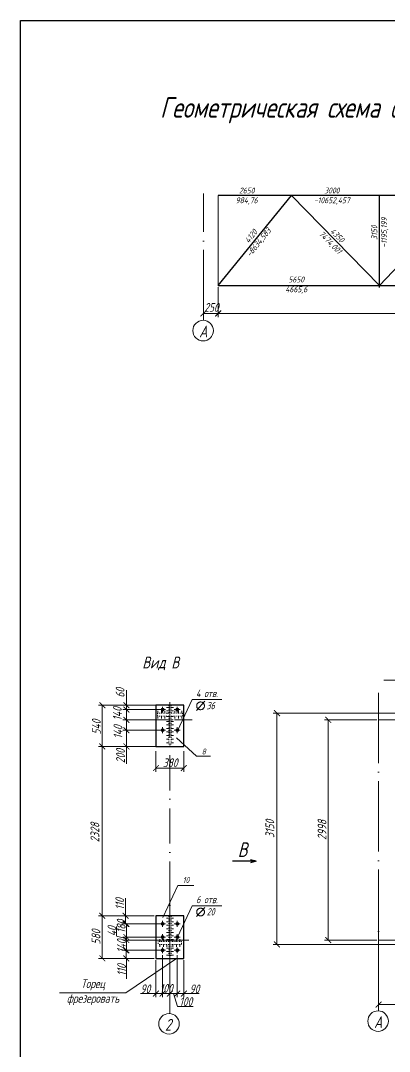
# Model space of a CAD drawing. Header units: millimetres. Extents: x 1665 to 4316, y 443 to 1647.
# Drawn here: x 2526 to 2651.8, y 697 to 1048 of the extents above; entities that cross this region are included whole.
import ezdxf

# ---------------------------------------------------------------- set-up
doc = ezdxf.new("R2010")
doc.units = ezdxf.units.MM
for name, pattern in [('ACAD_ISO03W100', [30, 12, -18]), ('ACAD_ISO04W100', [30, 24, -3, 0, -3]), ('ACAD_ISO10W100', [18, 12, -3, 0, -3])]:
    doc.linetypes.add(name, pattern=pattern)
doc.layers.get('0').update_dxf_attribs({"lineweight": 18})
doc.styles.get("Standard").update_dxf_attribs({"font": 'romans.shx', "width": 0.75, "oblique": 15, "height": 1.5})

# ---------------------------------------------------------------- blocks, each defined once
blk = doc.blocks.new('_ArchTick')
at = {"color": 0, "linetype": 'ByBlock', "const_width": 0.15}
blk.add_lwpolyline([(-0.5, -0.5), (0.5, 0.5)], dxfattribs=at)

msp = doc.modelspace()

# ---------------------------------------------------------------- hatches: boundary and pattern name
h = msp.add_hatch(color=256)
h.dxf.hatch_style = 1
h.paths.add_polyline_path([(2574.435, 813.832), (2574.435, 813.332), (2574.935, 813.332, 0.4142136)])
h.paths.add_polyline_path([(2574.935, 813.332), (2574.435, 813.332), (2574.435, 812.832, 0.4142136)])
h.paths.add_polyline_path([(2574.435, 813.832, 0.4142136), (2573.935, 813.332, 0.4142136), (2574.435, 812.832), (2574.435, 813.332)])
h = msp.add_hatch(color=256)
h.dxf.hatch_style = 1
h.paths.add_polyline_path([(2574.435, 813.832), (2574.435, 813.332), (2574.935, 813.332, 0.4142136)])
h.paths.add_polyline_path([(2574.935, 813.332), (2574.435, 813.332), (2574.435, 812.832, 0.4142136)])
h.paths.add_polyline_path([(2574.435, 813.832, 0.4142136), (2573.935, 813.332, 0.4142136), (2574.435, 812.832), (2574.435, 813.332)])
h = msp.add_hatch(color=256)
h.dxf.hatch_style = 1
h.paths.add_polyline_path([(2579.435, 813.832), (2579.435, 813.332), (2579.935, 813.332, 0.4142136)])
h.paths.add_polyline_path([(2579.935, 813.332), (2579.435, 813.332), (2579.435, 812.832, 0.4142136)])
h.paths.add_polyline_path([(2579.435, 813.832, 0.4142136), (2578.935, 813.332, 0.4142136), (2579.435, 812.832), (2579.435, 813.332)])
h = msp.add_hatch(color=256)
h.dxf.hatch_style = 1
h.paths.add_polyline_path([(2579.435, 813.832), (2579.435, 813.332), (2579.935, 813.332, 0.4142136)])
h.paths.add_polyline_path([(2579.935, 813.332), (2579.435, 813.332), (2579.435, 812.832, 0.4142136)])
h.paths.add_polyline_path([(2579.435, 813.832, 0.4142136), (2578.935, 813.332, 0.4142136), (2579.435, 812.832), (2579.435, 813.332)])
h = msp.add_hatch(color=256)
h.dxf.hatch_style = 1
h.paths.add_polyline_path([(2574.435, 806.832), (2574.435, 806.332), (2574.935, 806.332, 0.4142136)])
h.paths.add_polyline_path([(2574.935, 806.332), (2574.435, 806.332), (2574.435, 805.832, 0.4142136)])
h.paths.add_polyline_path([(2574.435, 806.832, 0.4142136), (2573.935, 806.332, 0.4142136), (2574.435, 805.832), (2574.435, 806.332)])
h = msp.add_hatch(color=256)
h.dxf.hatch_style = 1
h.paths.add_polyline_path([(2574.435, 806.832), (2574.435, 806.332), (2574.935, 806.332, 0.4142136)])
h.paths.add_polyline_path([(2574.935, 806.332), (2574.435, 806.332), (2574.435, 805.832, 0.4142136)])
h.paths.add_polyline_path([(2574.435, 806.832, 0.4142136), (2573.935, 806.332, 0.4142136), (2574.435, 805.832), (2574.435, 806.332)])
h = msp.add_hatch(color=256)
h.dxf.hatch_style = 1
h.paths.add_polyline_path([(2579.435, 806.832), (2579.435, 806.332), (2579.935, 806.332, 0.4142136)])
h.paths.add_polyline_path([(2579.935, 806.332), (2579.435, 806.332), (2579.435, 805.832, 0.4142136)])
h.paths.add_polyline_path([(2579.435, 806.832, 0.4142136), (2578.935, 806.332, 0.4142136), (2579.435, 805.832), (2579.435, 806.332)])
h = msp.add_hatch(color=256)
h.dxf.hatch_style = 1
h.paths.add_polyline_path([(2579.435, 806.832), (2579.435, 806.332), (2579.935, 806.332, 0.4142136)])
h.paths.add_polyline_path([(2579.935, 806.332), (2579.435, 806.332), (2579.435, 805.832, 0.4142136)])
h.paths.add_polyline_path([(2579.435, 806.832, 0.4142136), (2578.935, 806.332, 0.4142136), (2579.435, 805.832), (2579.435, 806.332)])
h = msp.add_hatch(color=256)
h.dxf.hatch_style = 1
h.paths.add_polyline_path([(2574.435, 740.882), (2574.435, 740.382), (2574.935, 740.382, 0.4142136)])
h.paths.add_polyline_path([(2574.935, 740.382), (2574.435, 740.382), (2574.435, 739.882, 0.4142136)])
h.paths.add_polyline_path([(2574.435, 740.882, 0.4142136), (2573.935, 740.382, 0.4142136), (2574.435, 739.882), (2574.435, 740.382)])
h = msp.add_hatch(color=256)
h.dxf.hatch_style = 1
h.paths.add_polyline_path([(2579.935, 740.382, 1), (2578.935, 740.382, 1)])
h = msp.add_hatch(color=256)
h.dxf.hatch_style = 1
h.paths.add_polyline_path([(2574.935, 735.882, 1), (2573.935, 735.882, 1)])
h = msp.add_hatch(color=256)
h.dxf.hatch_style = 1
h.paths.add_polyline_path([(2579.935, 735.882, 1), (2578.935, 735.882, 1)])
h = msp.add_hatch(color=256)
h.dxf.hatch_style = 1
h.paths.add_polyline_path([(2574.935, 731.382, 1), (2573.935, 731.382, 1)])
h = msp.add_hatch(color=256)
h.dxf.hatch_style = 1
h.paths.add_polyline_path([(2579.935, 731.382, 1), (2578.935, 731.382, 1)])
h = msp.add_hatch(color=256)
h.dxf.hatch_style = 1
h.paths.add_polyline_path([(2579.435, 731.882), (2579.435, 731.382), (2579.935, 731.382, 0.4142136)])
h.paths.add_polyline_path([(2579.935, 731.382), (2579.435, 731.382), (2579.435, 730.882, 0.4142136)])
h.paths.add_polyline_path([(2579.435, 731.882, 0.4142136), (2578.935, 731.382, 0.4142136), (2579.435, 730.882), (2579.435, 731.382)])

# ---------------------------------------------------------------- linework, layer by layer
at = {"lineweight": 30}
for p, q in [((2526.02, 1047.955), (3342.02, 1047.955)), ((2526.02, 463.955), (2526.02, 1047.955)), ((2768.412, 988.372), (2593.412, 988.372)), ((2593.412, 957.772), (2618.412, 988.365)), ((2618.412, 988.365), (2648.412, 957.772)), ((2648.412, 957.772), (2677.491, 988.372)), ((2648.412, 957.032), (2648.412, 988.304)), ((2593.412, 957.772), (2768.412, 957.772)), ((2581.685, 814.832), (2572.185, 814.832)), ((2572.185, 814.832), (2572.185, 800.806)), ((2581.685, 800.806), (2581.685, 814.832)), ((2572.185, 800.806), (2581.685, 800.806)), ((2606.327, 761.68), (2598.327, 761.68)), ((2606.327, 761.68), (2604.395, 762.198)), ((2606.327, 761.68), (2604.395, 761.162)), ((2581.685, 743.132), (2572.185, 743.132)), ((2572.185, 743.132), (2572.185, 728.632)), ((2581.685, 728.632), (2581.685, 743.132)), ((2572.185, 728.632), (2581.685, 728.632))]:
    msp.add_line(p, q, dxfattribs=at)
at = {"linetype": 'ACAD_ISO04W100'}
for p, q in [((2588.412, 945.898), (2588.412, 989.132)), ((2648.081, 734.882), (2648.081, 819.095)), ((2586.039, 813.06), (2588.851, 816.174)), ((2648.081, 809.832), (3098.081, 809.832)), ((2576.935, 709.835), (2576.935, 756.583)), ((2648.081, 710.759), (2648.081, 753.994)), ((2586.039, 742.84), (2588.851, 745.954)), ((2648.081, 734.882), (3098.081, 734.882))]:
    msp.add_line(p, q, dxfattribs=at)
at = {"lineweight": 15}
for q in [(2593.412, 988.372), (2768.412, 957.772)]:
    msp.add_line((2593.412, 957.772), q, dxfattribs=at)
for p, q in [((2593.412, 988.372), (2768.412, 988.372)), ((2654.424, 823.361), (2649.849, 823.361)), ((2574.435, 812.332), (2574.435, 814.332)), ((2579.435, 812.332), (2579.435, 814.332)), ((2584.499, 816.796), (2579.561, 806.062)), ((2594.634, 816.796), (2584.499, 816.796)), ((2572.854, 812.125), (2572.854, 812.925)), ((2572.854, 810.325), (2572.854, 811.125)), ((2573.435, 813.332), (2575.435, 813.332)), ((2574.087, 812.125), (2574.087, 812.925)), ((2574.087, 810.325), (2574.087, 811.125)), ((2575.216, 812.125), (2575.216, 812.925)), ((2575.216, 810.325), (2575.216, 811.125)), ((2576.535, 814.092), (2575.735, 814.092)), ((2576.535, 812.869), (2575.735, 812.869)), ((2576.535, 812.125), (2575.735, 812.125)), ((2576.535, 810.976), (2575.735, 810.976)), ((2578.135, 814.092), (2577.335, 814.092)), ((2578.135, 812.869), (2577.335, 812.869)), ((2578.135, 810.976), (2577.335, 810.976)), ((2578.435, 813.332), (2580.435, 813.332)), ((2578.635, 812.125), (2578.635, 812.925)), ((2578.635, 810.325), (2578.635, 811.125)), ((2579.867, 812.125), (2579.867, 812.925)), ((2579.867, 810.325), (2579.867, 811.125)), ((2580.997, 812.125), (2580.997, 812.925)), ((2580.997, 810.325), (2580.997, 811.125)), ((2574.435, 805.332), (2574.435, 807.332)), ((2576.535, 809.295), (2575.735, 809.295)), ((2576.535, 808.099), (2575.735, 808.099)), ((2578.135, 809.295), (2577.335, 809.295)), ((2578.135, 808.099), (2577.335, 808.099)), ((2579.435, 805.332), (2579.435, 807.332)), ((2573.435, 806.332), (2575.435, 806.332)), ((2576.535, 806.906), (2575.735, 806.906)), ((2576.535, 805.731), (2575.735, 805.731)), ((2576.535, 804.478), (2575.735, 804.478)), ((2578.135, 806.906), (2577.335, 806.906)), ((2578.135, 805.731), (2577.335, 805.731)), ((2578.135, 804.478), (2577.335, 804.478)), ((2578.435, 806.332), (2580.435, 806.332)), ((2562.103, 800.806), (2562.103, 794.833)), ((2576.535, 803.295), (2575.735, 803.295)), ((2576.535, 802.071), (2575.735, 802.071)), ((2576.535, 801.572), (2577.335, 801.572)), ((2578.135, 803.295), (2577.335, 803.295)), ((2578.135, 802.071), (2577.335, 802.071)), ((2579.23, 803.708), (2586.055, 797.442)), ((2586.055, 797.442), (2590.821, 797.442)), ((2574.505, 742.499), (2579.623, 753.439)), ((2579.623, 753.439), (2585.087, 753.439)), ((2584.499, 746.577), (2579.561, 735.843)), ((2594.634, 746.577), (2584.499, 746.577)), ((2574.435, 739.382), (2574.435, 741.382)), ((2576.535, 742.31), (2575.735, 742.31)), ((2576.535, 741.104), (2575.735, 741.104)), ((2578.135, 742.31), (2577.335, 742.31)), ((2578.135, 741.104), (2577.335, 741.104)), ((2579.435, 739.382), (2579.435, 741.382)), ((2573.435, 740.382), (2575.435, 740.382)), ((2576.535, 739.89), (2575.735, 739.89)), ((2576.535, 738.681), (2575.735, 738.681)), ((2576.535, 737.483), (2575.735, 737.483)), ((2578.135, 739.89), (2577.335, 739.89)), ((2578.135, 738.681), (2577.335, 738.681)), ((2578.135, 737.483), (2577.335, 737.483)), ((2578.435, 740.382), (2580.435, 740.382)), ((2581.685, 735.882), (2581.685, 740.132)), ((2583.386, 734.882), (2570.967, 734.882)), ((2573.435, 735.882), (2575.435, 735.882)), ((2573.514, 734.375), (2573.514, 735.175)), ((2574.435, 734.882), (2574.435, 736.882)), ((2574.746, 734.375), (2574.746, 735.175)), ((2576.535, 736.309), (2575.735, 736.309)), ((2576.535, 735.108), (2575.735, 735.108)), ((2575.876, 734.375), (2575.876, 735.175)), ((2578.135, 736.309), (2577.335, 736.309)), ((2578.135, 735.108), (2577.335, 735.108)), ((2577.952, 734.375), (2577.952, 735.175)), ((2578.435, 735.882), (2580.435, 735.882)), ((2579.184, 734.375), (2579.184, 735.175)), ((2579.435, 734.882), (2579.435, 736.882)), ((2580.314, 734.375), (2580.314, 735.175)), ((2573.435, 731.382), (2575.435, 731.382)), ((2573.514, 732.575), (2573.514, 733.375)), ((2574.435, 730.382), (2574.435, 732.382)), ((2574.746, 732.575), (2574.746, 733.375)), ((2576.535, 732.141), (2575.735, 732.141)), ((2576.535, 730.947), (2575.735, 730.947)), ((2575.876, 732.575), (2575.876, 733.375)), ((2578.135, 732.141), (2577.335, 732.141)), ((2578.135, 730.947), (2577.335, 730.947)), ((2577.952, 732.575), (2577.952, 733.375)), ((2578.435, 731.382), (2580.435, 731.382)), ((2579.184, 732.575), (2579.184, 733.375)), ((2579.435, 730.382), (2579.435, 732.382)), ((2580.314, 732.575), (2580.314, 733.375)), ((2579.138, 728.632), (2561.949, 716.924)), ((2576.535, 729.741), (2575.735, 729.741)), ((2576.535, 729.632), (2577.335, 729.632)), ((2578.135, 729.741), (2577.335, 729.741)), ((2561.949, 716.924), (2539.258, 716.924))]:
    msp.add_line(p, q)
at = {"lineweight": 18}
for p, q in [((2588.412, 957.147), (2588.412, 947.009)), ((2593.412, 957.147), (2593.412, 946.934)), ((2593.412, 957.147), (2593.412, 947.009)), ((2593.412, 948.259), (2588.412, 948.259)), ((2593.412, 948.184), (2768.412, 948.184)), ((2562.103, 814.832), (2562.103, 820.011)), ((2571.56, 814.832), (2552.646, 814.832)), ((2553.896, 814.832), (2553.896, 799.832)), ((2573.56, 814.832), (2560.853, 814.832)), ((2562.103, 813.332), (2562.103, 814.832)), ((2573.81, 813.332), (2560.853, 813.332)), ((2573.81, 813.332), (2560.853, 813.332)), ((2562.103, 813.332), (2562.103, 809.832)), ((2660.956, 812.125), (2612.199, 812.125)), ((2613.449, 812.125), (2613.449, 733.375)), ((2573.56, 809.832), (2560.853, 809.832)), ((2573.56, 809.832), (2560.853, 809.832)), ((2562.103, 809.832), (2562.103, 806.332)), ((2647.456, 809.832), (2629.703, 809.832)), ((2630.953, 809.832), (2630.953, 734.882)), ((2573.81, 806.332), (2560.853, 806.332)), ((2573.56, 806.332), (2560.853, 806.332)), ((2562.103, 806.332), (2562.103, 800.806)), ((2571.56, 800.806), (2552.646, 800.806)), ((2571.56, 800.806), (2552.646, 800.806)), ((2573.56, 800.806), (2560.853, 800.806)), ((2553.896, 743.132), (2553.896, 799.832)), ((2572.185, 799.207), (2572.185, 792.192)), ((2581.685, 799.207), (2581.685, 792.192)), ((2572.185, 793.442), (2581.685, 793.442)), ((2561.847, 743.132), (2561.847, 749.118)), ((2571.56, 743.132), (2552.646, 743.132)), ((2571.56, 743.132), (2552.646, 743.132)), ((2553.896, 743.132), (2553.896, 728.632)), ((2571.56, 743.132), (2560.597, 743.132)), ((2561.847, 740.382), (2561.847, 743.132)), ((2558.768, 736.263), (2558.768, 739.473)), ((2571.56, 740.382), (2560.597, 740.382)), ((2573.81, 740.382), (2560.847, 740.382)), ((2562.097, 740.382), (2562.097, 735.882)), ((2562.097, 735.882), (2562.097, 737.882)), ((2561.889, 735.444), (2558.768, 736.201)), ((2573.81, 735.882), (2560.847, 735.882)), ((2573.81, 735.882), (2560.847, 735.882)), ((2573.81, 734.882), (2560.847, 734.882)), ((2573.81, 734.882), (2560.847, 734.882)), ((2562.097, 734.882), (2562.097, 735.882)), ((2562.097, 734.882), (2562.097, 735.882)), ((2562.097, 734.882), (2562.097, 732.882)), ((2562.097, 731.382), (2562.097, 734.882)), ((2647.456, 734.882), (2629.703, 734.882)), ((2571.56, 731.382), (2560.597, 731.382)), ((2573.81, 731.382), (2560.847, 731.382)), ((2562.073, 731.382), (2562.073, 728.632)), ((2660.956, 733.375), (2612.199, 733.375)), ((2648.081, 731.752), (2648.081, 711.654)), ((2571.56, 728.632), (2552.646, 728.632)), ((2571.56, 728.632), (2560.597, 728.632)), ((2562.092, 728.632), (2562.092, 721.662)), ((2572.185, 728.007), (2572.185, 715.391)), ((2574.435, 729.757), (2574.435, 715.391)), ((2574.435, 728.007), (2574.435, 715.391)), ((2576.935, 728.007), (2576.935, 715.391)), ((2576.935, 728.007), (2576.935, 715.391)), ((2579.435, 729.757), (2579.435, 715.391)), ((2579.435, 728.007), (2579.435, 715.391)), ((2581.685, 728.007), (2581.685, 715.391)), ((2572.185, 716.641), (2566.953, 716.641)), ((2574.435, 716.641), (2572.185, 716.641)), ((2574.435, 716.641), (2576.935, 716.641)), ((2576.935, 716.641), (2579.435, 716.641)), ((2578.185, 716.641), (2579.516, 712.204)), ((2579.435, 716.641), (2581.685, 716.641)), ((2581.685, 716.641), (2586.917, 716.641)), ((2648.081, 712.904), (2660.581, 712.904)), ((2579.516, 712.204), (2584.858, 712.204))]:
    msp.add_line(p, q, dxfattribs=at)
at = {"linetype": 'ACAD_ISO03W100', "ltscale": 0.02}
for p, q in [((2576.535, 814.832), (2576.535, 812.125)), ((2577.335, 814.832), (2577.335, 812.125)), ((2576.535, 812.125), (2572.685, 812.125)), ((2572.685, 812.125), (2572.685, 811.125)), ((2576.535, 811.125), (2572.685, 811.125)), ((2576.535, 811.125), (2576.535, 801.572)), ((2581.185, 812.125), (2577.335, 812.125)), ((2581.185, 811.125), (2577.335, 811.125)), ((2577.335, 811.125), (2577.335, 801.572)), ((2581.185, 812.125), (2581.185, 811.125)), ((2576.535, 734.375), (2576.535, 743.132)), ((2577.335, 734.375), (2577.335, 743.132)), ((2576.535, 734.375), (2572.935, 734.375)), ((2572.935, 734.375), (2572.935, 733.375)), ((2580.935, 734.375), (2577.335, 734.375)), ((2580.935, 734.375), (2580.935, 733.375)), ((2576.535, 733.375), (2572.935, 733.375)), ((2576.535, 729.632), (2576.535, 733.375)), ((2580.935, 733.375), (2577.335, 733.375)), ((2577.335, 729.632), (2577.335, 733.375))]:
    msp.add_line(p, q, dxfattribs=at)
at = {"linetype": 'ACAD_ISO10W100'}
msp.add_line((2576.935, 815.895), (2576.935, 725.747), dxfattribs=at)
at = {"linetype": 'ACAD_ISO04W100', "ltscale": 0.25}
msp.add_line((2584.543, 809.832), (2569.613, 809.832), dxfattribs=at)
for centre, radius in [((2588.262, 942.398), 3.5), ((2574.435, 813.332), 0.5), ((2579.435, 813.332), 0.5), ((2574.435, 806.332), 0.5), ((2579.435, 806.332), 0.5), ((2574.435, 740.382), 0.5), ((2579.435, 740.382), 0.5), ((2574.435, 735.882), 0.5), ((2579.435, 735.882), 0.5), ((2574.435, 731.382), 0.5), ((2579.435, 731.382), 0.5), ((2576.635, 706.348), 3.5), ((2647.931, 707.259), 3.5)]:
    msp.add_circle(centre, radius)
at = {"linetype": 'ACAD_ISO04W100'}
for centre in [(2587.398, 814.621), (2587.398, 744.401)]:
    msp.add_circle(centre, 1.323, dxfattribs=at)

# ---------------------------------------------------------------- block references
at = {"lineweight": 18, "xscale": 2, "yscale": 2, "zscale": 2}
for p, rotation in [((2588.412, 948.259), 180), ((2593.412, 948.184), 180), ((2553.896, 814.832), 90), ((2562.103, 814.832), 90), ((2562.103, 813.332), 270), ((2562.103, 813.332), 90), ((2562.103, 809.832), 90), ((2562.103, 809.832), 270), ((2613.449, 812.125), 90), ((2630.953, 809.832), 90), ((2562.103, 806.332), 90), ((2562.103, 806.332), 270), ((2553.896, 800.806), 90), ((2553.896, 800.806), 270), ((2562.103, 800.806), 270), ((2572.185, 793.442), 180), ((2553.896, 743.132), 270), ((2553.896, 743.132), 90), ((2561.847, 743.132), 90), ((2561.847, 740.382), 270), ((2562.097, 740.382), 90), ((2562.097, 735.882), 270), ((2562.097, 735.882), 270), ((2562.097, 734.882), 90), ((2562.097, 734.882), 90), ((2613.449, 733.375), 270), ((2630.953, 734.882), 270), ((2561.847, 731.382), 90), ((2562.097, 731.382), 270), ((2553.896, 728.632), 270), ((2562.073, 728.632), 270), ((2572.185, 716.641), 180), ((2574.435, 716.641), 180), ((2576.935, 716.641), 180), ((2579.435, 716.641), 180), ((2648.081, 712.904), 180)]:
    msp.add_blockref('_ArchTick', p, dxfattribs=dict(at, rotation=rotation))
for p in [(2593.412, 948.259), (2581.685, 793.442), (2574.435, 716.641), (2576.935, 716.641), (2579.435, 716.641), (2581.685, 716.641)]:
    msp.add_blockref('_ArchTick', p, dxfattribs=at)

# ---------------------------------------------------------------- texts
at = {"oblique": 15, "width": 0.75}
for s, p in [('2650', (2600.513, 989.098)), ('984,76', (2599.339, 985.764))]:
    msp.add_text(s, height=2, dxfattribs=at).set_placement(p)
for s, width, gutter_width, heights, insert, char_height, attachment_point in [('Геометрическая схема фермы (размеры, мм; усилия, гН)', 275.87234, 12.5, [0], (2573.592, 1021.89), 7, 1), ('3000\\P-10652,457', 20.83639, 7.5, [0], (2632.184, 988.21), 2, 5), ('5650\\P4665,6', 20.83639, 7.5, [0], (2620.021, 957.891), 2, 5), ('А', 3.84388, 12.5, [0], (2586.894, 944.071), 4, 1), ('Вид В ', 32.24801, 12.5, [0], (2567.532, 831.369), 4, 1), ('4 отв.\\P  36', 10.13472, 12.5, [0], (2589.567, 816.796), 2.5, 5), ('8', 5.08103, 7.5, [0], (2588.502, 799.066), 2, 5), ('В', 5.50366, 12.5, [1.75], (2600.06, 768.146), 5, 1), ('10', 5.08103, 7.5, [0], (2582.435, 755.311), 2, 5), ('6 отв.\\P  20', 10.13472, 12.5, [0], (2589.567, 746.577), 2.5, 5), ('Торец \\Pфрезеровать', 23.1755, 7.5, [0], (2550.709, 717.098), 3, 5), ('2', 3.84388, 12.5, [0], (2575.267, 708.021), 4, 1), ('А', 3.84388, 12.5, [0], (2646.562, 708.933), 4, 1)]:
    msp.add_mtext_dynamic_manual_height_columns(s, width=width, gutter_width=gutter_width, heights=heights, dxfattribs=dict(insert=insert, char_height=char_height, attachment_point=attachment_point))
at = {"char_height": 2, "attachment_point": 5}
for s, insert, rotation in [('3150\\P-1195,199', (2648.544, 975.765), 90), ('4120\\P-8634,583', (2606.05, 973.342), 51.09291), ('4350\\P7474,001', (2632.68, 973.484), 314.85712)]:
    msp.add_mtext_dynamic_manual_height_columns(s, width=20.83639, gutter_width=7.5, heights=[0], dxfattribs=dict(at, insert=insert, rotation=rotation))
at = {"insert": (2591.105, 950.296), "char_height": 3, "width": 20, "attachment_point": 5}
msp.add_mtext('250', dxfattribs=at)
at = {"char_height": 3, "width": 20, "attachment_point": 5, "rotation": 90}
for s, insert in [('60', (2559.965, 819.068)), ('140', (2558.997, 811.892)), ('540', (2551.863, 807.368)), ('140', (2559.214, 805.711)), ('200', (2560.092, 797.498)), ('3150', (2611.022, 772.75)), ('2998', (2628.828, 772.357)), ('2328', (2551.361, 771.482)), ('110', (2559.85, 747.125)), ('180', (2560.325, 739.482)), ('580', (2551.728, 735.882)), ('40', (2557.169, 737.868)), ('140', (2560.412, 732.782)), ('110', (2560.472, 724.639))]:
    msp.add_mtext(s, dxfattribs=dict(at, insert=insert))
at = {"char_height": 3, "attachment_point": 5}
for s, insert in [('380', (2577.043, 795.231)), ('90', (2568.569, 718.247)), ('100', (2575.685, 718.408)), ('90', (2585.301, 718.23)), ('100', (2582.373, 713.929))]:
    msp.add_mtext(s, dxfattribs=dict(at, insert=insert))

doc.saveas('drawing.dxf')
